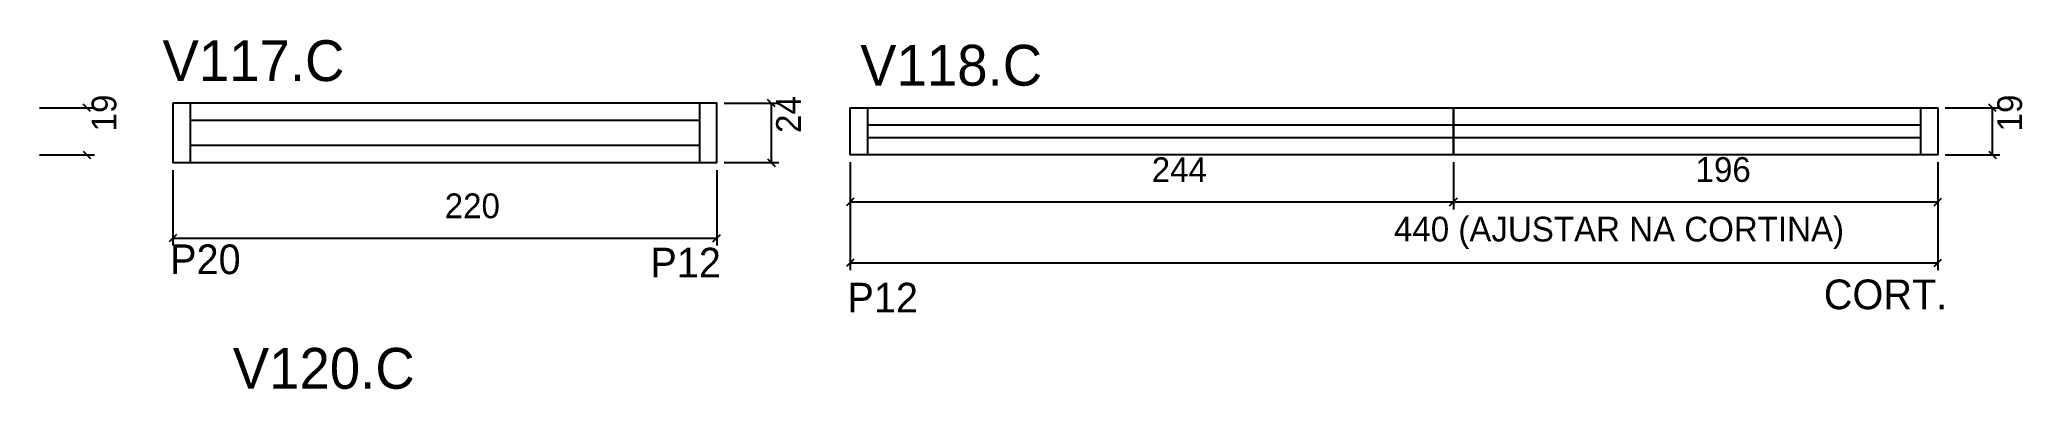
# Model space of a CAD drawing. Header units: metres. Extents: x 2101 to 2903, y 16788 to 16929.
import ezdxf

# ---------------------------------------------------------------- set-up
doc = ezdxf.new("R2010")
doc.units = ezdxf.units.M
for name, color, linetype in [('5', 7, 'Continuous'), ('COTA', 7, 'Continuous'), ('NOMENCLATURA', 7, 'Continuous'), ('Painéis', 7, 'Continuous'), ('SARR_2.2x7', 7, 'Continuous')]:
    doc.layers.add(name, color=color, linetype=linetype)

msp = doc.modelspace()

# ---------------------------------------------------------------- linework, layer by layer
at = {"layer": 'COTA', "color": 4, "lineweight": 25}
for p, q in [((2101.23, 16901.31), (2123.35, 16901.31)), ((2378.1, 16903.17), (2400.22, 16903.17)), ((2397.22, 16879.17), (2397.22, 16903.17)), ((2872.1, 16901.31), (2894.22, 16901.31)), ((2891.22, 16882.31), (2891.22, 16901.31)), ((2101.23, 16882.31), (2123.35, 16882.31)), ((2155.1, 16876.17), (2155.1, 16845.61)), ((2375.1, 16876.17), (2375.1, 16845.61)), ((2378.1, 16879.17), (2400.22, 16879.17)), ((2429.1, 16879.31), (2429.1, 16860.26)), ((2429.1, 16879.31), (2429.1, 16835.68)), ((2673.1, 16879.31), (2673.1, 16860.26)), ((2673.1, 16879.31), (2673.1, 16860.26)), ((2869.1, 16879.31), (2869.1, 16860.26)), ((2869.1, 16879.31), (2869.1, 16835.68)), ((2872.1, 16882.31), (2894.22, 16882.31)), ((2429.1, 16863.26), (2673.1, 16863.26)), ((2673.1, 16863.26), (2869.1, 16863.26)), ((2155.1, 16848.61), (2375.1, 16848.61)), ((2429.1, 16838.68), (2869.1, 16838.68))]:
    msp.add_line(p, q, dxfattribs=at)
at = {"layer": 'COTA', "color": 0, "lineweight": 25}
for p, q in [((2121.85, 16899.81), (2118.85, 16902.81)), ((2398.72, 16901.67), (2395.72, 16904.67)), ((2892.72, 16899.81), (2889.72, 16902.81)), ((2118.85, 16883.81), (2121.85, 16880.81)), ((2889.72, 16883.81), (2892.72, 16880.81)), ((2395.72, 16880.67), (2398.72, 16877.67)), ((2430.6, 16864.76), (2427.6, 16861.76)), ((2671.6, 16861.76), (2674.6, 16864.76)), ((2674.6, 16864.76), (2671.6, 16861.76)), ((2867.6, 16861.76), (2870.6, 16864.76)), ((2156.6, 16850.11), (2153.6, 16847.11)), ((2373.6, 16847.11), (2376.6, 16850.11)), ((2430.6, 16840.18), (2427.6, 16837.18)), ((2867.6, 16837.18), (2870.6, 16840.18))]:
    msp.add_line(p, q, dxfattribs=at)
at = {"layer": 'Painéis', "color": 200, "lineweight": 25}
msp.add_lwpolyline([(2155.1, 16903.17), (2155.1, 16879.17), (2375.1, 16879.17), (2375.1, 16903.17), (2155.1, 16903.17)], dxfattribs=at)
for points in [[(2673.1, 16882.31), (2429.1, 16882.31), (2429.1, 16901.31), (2673.1, 16901.31)], [(2673.1, 16901.31), (2869.1, 16901.31), (2869.1, 16882.31), (2673.1, 16882.31)]]:
    msp.add_lwpolyline(points, close=True, dxfattribs=at)
at = {"layer": 'SARR_2.2x7', "color": 40, "lineweight": 25}
for p, q in [((2162.1, 16903.17), (2162.1, 16879.17)), ((2368.1, 16903.17), (2368.1, 16879.17)), ((2436.1, 16901.31), (2436.1, 16882.31)), ((2862.1, 16901.31), (2862.1, 16882.31)), ((2368.1, 16896.17), (2162.1, 16896.17)), ((2673.1, 16894.31), (2436.1, 16894.31)), ((2862.1, 16894.31), (2673.1, 16894.31)), ((2162.1, 16886.17), (2368.1, 16886.17)), ((2436.1, 16889.31), (2673.1, 16889.31)), ((2673.1, 16889.31), (2862.1, 16889.31))]:
    msp.add_line(p, q, dxfattribs=at)

# ---------------------------------------------------------------- texts
at = {"layer": '5', "color": 5, "lineweight": 25}
for s, p in [('P20', (2153.99, 16834.09)), ('P12', (2348.27, 16832.75)), ('P12', (2427.98, 16818.58)), ('CORT.', (2822.96, 16819.9))]:
    msp.add_text(s, height=12, rotation=359.99996, dxfattribs=at).set_placement(p)
at = {"layer": 'COTA', "color": 240, "lineweight": 25}
for s, p in [('19', (2132.26, 16891.81)), ('24', (2409.15, 16891.17)), ('19', (2903.13, 16891.81))]:
    msp.add_text(s, height=10, rotation=90, dxfattribs=at).set_placement(p)
for s, p in [('244', (2551.1, 16871.33)), ('196', (2771.1, 16871.39)), ('220', (2265.1, 16856.71)), ('440 (AJUSTAR NA CORTINA)', (2649.1, 16847.28))]:
    msp.add_text(s, height=10, dxfattribs=at).set_placement(p)
at = {"layer": 'NOMENCLATURA', "color": 7, "lineweight": 25}
for s, p in [('V117.C', (2150.92, 16912.15)), ('V118.C', (2433.15, 16910.29)), ('V120.C', (2179.35, 16787.73))]:
    msp.add_text(s, height=16.5, dxfattribs=at).set_placement(p)

doc.saveas('drawing.dxf')
